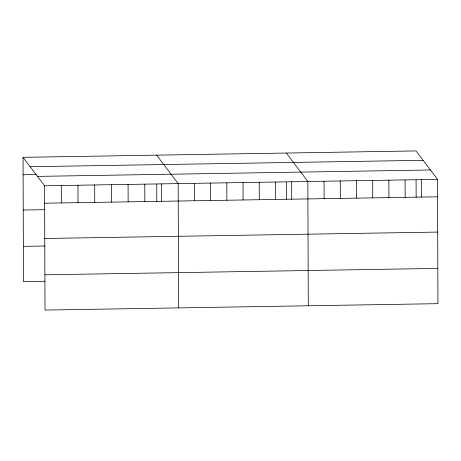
<?xml version="1.0" encoding="UTF-8"?>
<svg xmlns="http://www.w3.org/2000/svg" width="461" height="461" viewBox="0 0 461 461"><rect width="100%" height="100%" fill="white"/><g stroke="black" fill="none" stroke-linecap="round" stroke-linejoin="round"><path stroke-width="0.69" d="M23.05 157.328L415.989 150.926L437.518 179.381L437.95 303.672L45.011 310.074L44.579 185.783L23.05 157.328L23.482 281.619L45.057 281.268M30.155 166.721L423.094 160.319M23.113 174.759L36.333 174.546M37.474 176.39L430.413 169.988M44.579 185.783L437.518 179.381M44.642 203.209L437.575 196.812M23.234 210.026L44.803 209.674M44.763 238.475L437.702 232.073M23.361 246.358L44.93 246.007M44.89 274.808L437.829 268.406M286.316 153.04L307.844 181.49L308.282 305.781M156.648 155.155L178.177 183.605L178.609 307.896M421.308 179.646L421.366 197.078M416.087 180.113L416.15 197.4M405.098 179.905L405.161 197.337M388.888 180.17L388.951 197.602M372.684 180.435L372.742 197.867M356.474 180.7L356.532 198.132M340.264 180.966L340.327 198.397M324.054 181.231L324.118 198.656M291.64 181.755L291.698 199.187M286.419 182.228L286.483 199.509M275.43 182.02L275.488 199.452M259.22 182.285L259.284 199.717M243.01 182.55L243.074 199.982M226.806 182.81L226.864 200.241M210.596 183.075L210.654 200.506M194.386 183.34L194.45 200.771M161.477 183.876L161.54 201.307M156.752 184.337L156.809 201.624M144.777 184.146L144.84 201.578M128.077 184.423L128.141 201.849M111.378 184.694L111.441 202.125M94.678 184.965L94.741 202.396M77.978 185.236L78.042 202.667M61.278 185.506L61.342 202.938"/></g></svg>
